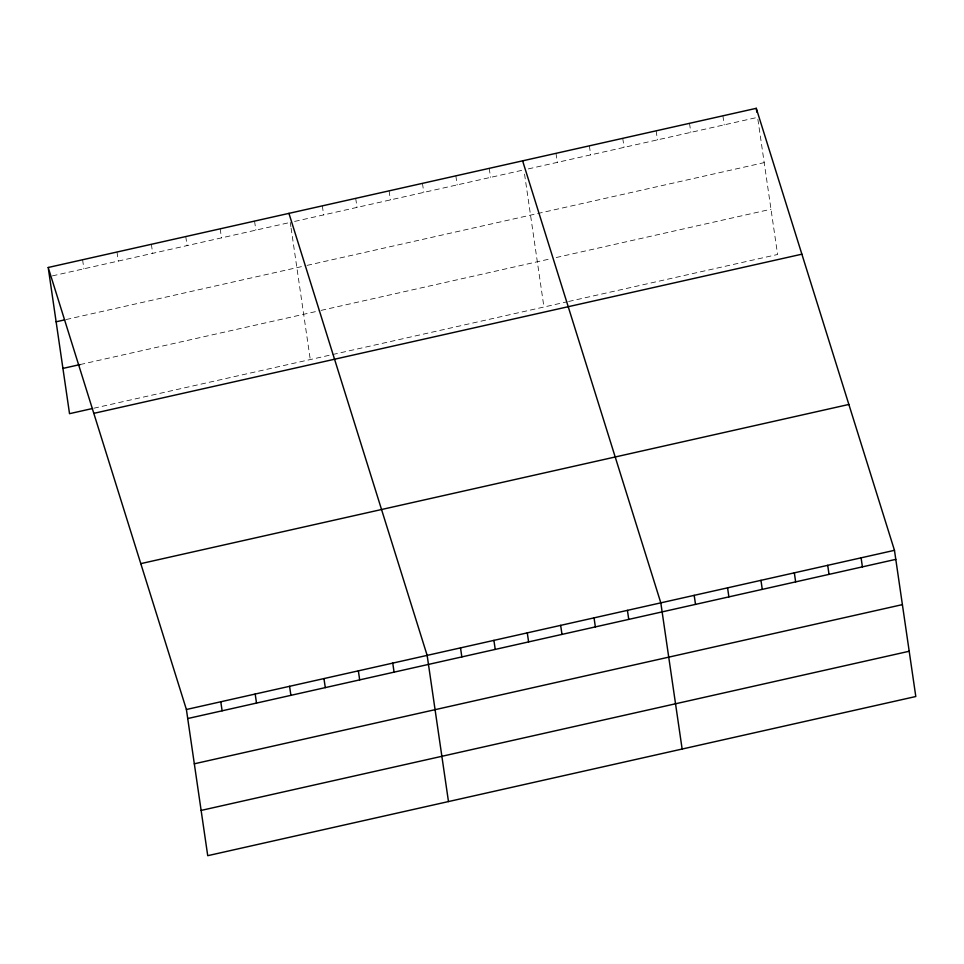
<?xml version="1.0" encoding="UTF-8"?>
<svg xmlns="http://www.w3.org/2000/svg" width="964" height="964" viewBox="0 0 964 964"><rect width="100%" height="100%" fill="white"/><g stroke="black" fill="none" stroke-linecap="round" stroke-linejoin="round"><path stroke-width="0.72" stroke-dasharray="4.82 3.62" d="M52.381 275.885L288.826 222.732M294.623 221.431L522.476 170.206M528.284 168.905L756.138 117.68M66.154 319.53L305.576 265.715M307.022 265.389L764.199 162.615M80.12 364.549L319.638 310.709M321.084 310.384L550.396 258.834M556.204 257.533L770.995 209.236M93.882 408.206L567.157 301.804M568.603 301.479L777.599 254.496L757.8 118.765M722.892 115.813L724.205 124.862M689.513 123.32L690.827 132.357M656.135 130.827L657.448 139.864M622.756 138.334L624.07 147.371M589.366 145.829L590.691 154.879M555.987 153.336L557.312 162.374M524.549 174.123L543.937 307.034M489.23 168.351L490.543 177.388M455.852 175.846L457.165 184.895M422.461 183.353L423.786 192.39M389.082 190.86L390.408 199.897M355.704 198.367L357.029 207.405M322.325 205.862L323.639 214.912M290.26 222.407L290.887 226.661M291.092 228.07L310.275 359.56M254.556 221.105L255.87 230.143M220.166 228.83L221.479 237.879M185.763 236.566L187.088 245.603M151.372 244.302L152.698 253.339M116.981 252.026L118.307 261.075M82.591 259.762L83.916 268.799"/><path stroke-width="1.45" d="M48.2 267.486L756.27 108.317L894.471 550.323L915.8 696.514L207.73 855.683L186.401 709.504L48.2 267.486L69.529 413.677L92.46 408.519M56.117 321.795L64.721 319.855M62.925 368.417L80.12 364.549M93.809 413.351L801.879 254.183M140.792 563.639L848.862 404.458M186.401 709.504L894.471 550.323M187.715 718.542L895.797 559.361M194.318 763.801L902.4 604.621M201.127 810.423L909.197 651.254M522.609 160.843L660.81 602.849L682.138 749.04M288.947 213.369L427.148 655.375L448.477 801.566M861.093 557.831L862.406 566.868M827.715 565.326L829.028 574.375M756.27 108.317L756.836 112.186M794.336 572.833L795.649 581.882M760.958 580.34L762.271 589.378M727.567 587.847L728.892 596.885M694.188 595.342L695.514 604.392M627.431 610.357L628.745 619.394M594.053 617.864L595.366 626.901M560.662 625.359L561.988 634.408M527.284 632.866L528.609 641.904M493.905 640.373L495.231 649.411M460.527 647.88L461.84 656.918M392.758 663.111L394.071 672.149M358.367 670.848L359.68 679.885M323.964 678.572L325.29 687.621M289.574 686.308L290.899 695.345M255.183 694.032L256.508 703.081M220.792 701.768L222.118 710.805"/></g></svg>
